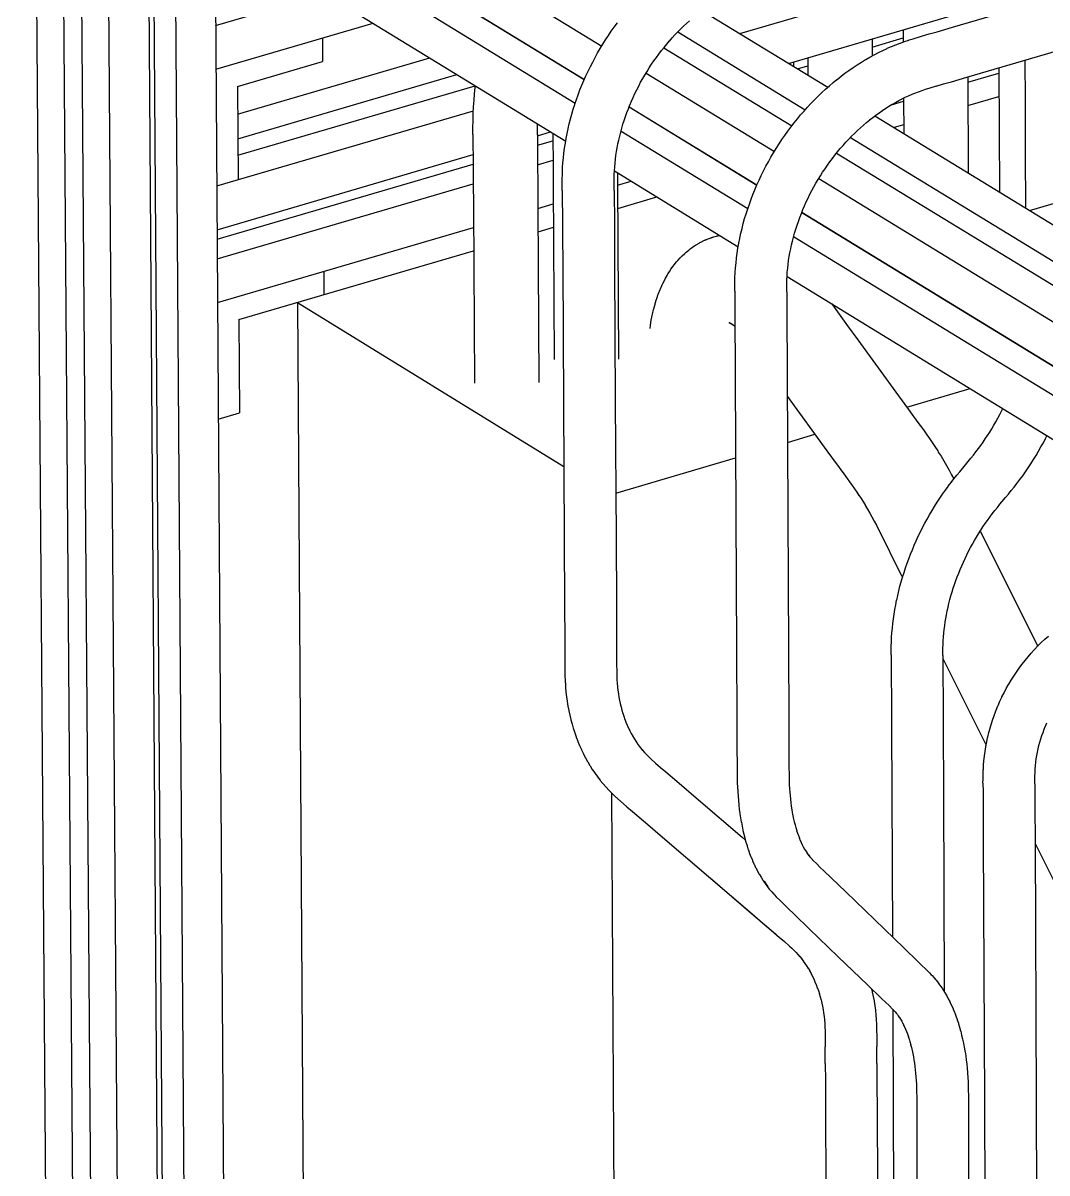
# Model space of a CAD drawing. Header units: millimetres. Extents: x -320 to 345, y -425 to 415.
# Drawn here: x -320.4 to -162, y -149.4 to 28.6 of the extents above; entities that cross this region are included whole.
import ezdxf

# ---------------------------------------------------------------- set-up
doc = ezdxf.new("R2010")
doc.units = ezdxf.units.MM
doc.layers.add('VISIBLE', color=7, linetype='Continuous')

msp = doc.modelspace()

# ---------------------------------------------------------------- linework, layer by layer
at = {"layer": 'VISIBLE'}
for p, q in [((-320.42, 315.37), (-316.26, -245.81)), ((-316.2, 312.86), (-312.09, -248.45)), ((-313.38, 311.18), (-309.3, -250.21)), ((-309.15, 308.66), (-305.13, -252.85)), ((-307.45, 71.78), (-230.89, 25)), ((-307.4, 64.98), (-233.58, 19.84)), ((-302.42, 61.9), (-233.59, 19.81)), ((-307.37, 60.46), (-234.99, 16.17)), ((-307.32, 53.66), (-236.47, 10.28)), ((-209.55, 26.92), (-164.84, 40.02)), ((-290.69, 38.35), (-289.3, -167.48)), ((-296.87, 36.55), (-295.45, -169.32)), ((-300.99, 35.34), (-299.55, -170.54)), ((-300.21, 35.57), (-298.77, -170.31)), ((-176.61, 27.91), (-155.23, 34.19)), ((-290.62, 28.18), (-273.75, 33.11)), ((-202, 22.31), (-164.49, 33.32)), ((-215.39, 30.48), (-195.93, 18.61)), ((-290.58, 21.4), (-266.25, 28.52)), ((-228.95, 27.94), (-228.47, 28.58)), ((-218.24, 28.06), (-217.78, 28.49)), ((-217.78, 28.49), (-217.31, 28.91)), ((-174.39, 20.19), (-145.93, 28.54)), ((-290.62, 28.18), (-290.62, 28.18)), ((-229.85, 26.63), (-229.41, 27.29)), ((-229.41, 27.29), (-228.95, 27.94)), ((-220.01, 26.24), (-219.58, 26.71)), ((-219.58, 26.71), (-219.14, 27.17)), ((-219.14, 27.17), (-218.69, 27.62)), ((-219.14, 27.17), (-199.42, 15.13)), ((-218.69, 27.62), (-218.24, 28.06)), ((-184.24, 27.52), (-184.24, 25.62)), ((-181.44, 26.51), (-180.22, 26.87)), ((-180.22, 26.87), (-179.01, 27.21)), ((-179.01, 27.21), (-176.61, 27.91)), ((-274.11, 26.22), (-274.09, 22.6)), ((-274.11, 26.22), (-274.11, 26.22)), ((-231.13, 24.61), (-230.72, 25.29)), ((-230.72, 25.29), (-230.29, 25.96)), ((-230.29, 25.96), (-229.85, 26.63)), ((-221.25, 24.79), (-220.84, 25.29)), ((-220.84, 25.29), (-220.42, 25.78)), ((-220.43, 25.76), (-220.01, 26.24)), ((-220.42, 25.78), (-220.42, 25.78)), ((-189.07, 26.11), (-189.05, 23.47)), ((-189.06, 24.84), (-184.24, 26.25)), ((-186.71, 24.64), (-186.05, 24.92)), ((-186.05, 24.92), (-185.39, 25.19)), ((-185.39, 25.19), (-184.73, 25.45)), ((-184.73, 25.45), (-184.68, 25.46)), ((-184.68, 25.46), (-184.03, 25.7)), ((-184.03, 25.7), (-183.39, 25.91)), ((-183.39, 25.91), (-183.34, 25.93)), ((-183.34, 25.93), (-182.7, 26.13)), ((-182.7, 26.13), (-181.44, 26.51)), ((-287.23, 14.45), (-257.49, 23.16)), ((-232.29, 22.52), (-231.92, 23.22)), ((-231.92, 23.22), (-231.53, 23.92)), ((-231.53, 23.92), (-231.13, 24.61)), ((-222.81, 22.71), (-222.43, 23.24)), ((-222.43, 23.24), (-222.05, 23.76)), ((-222.05, 23.76), (-221.65, 24.28)), ((-221.65, 24.28), (-221.25, 24.79)), ((-221.29, 24.74), (-201.48, 12.64)), ((-199.01, 23.19), (-199, 20.48)), ((-190.05, 22.9), (-189.4, 23.28)), ((-189.4, 23.28), (-188.75, 23.63)), ((-188.75, 23.63), (-188.1, 23.97)), ((-188.1, 23.97), (-188.06, 23.99)), ((-188.06, 23.99), (-187.41, 24.31)), ((-187.41, 24.31), (-186.75, 24.62)), ((-186.75, 24.62), (-186.71, 24.64)), ((-290.58, 21.4), (-290.58, 21.4)), ((-287.26, 18.75), (-274.09, 22.6)), ((-274.09, 22.6), (-274.09, 22.6)), ((-233, 21.1), (-232.65, 21.81)), ((-232.65, 21.81), (-232.29, 22.52)), ((-223.88, 21.07), (-223.54, 21.62)), ((-223.54, 21.62), (-223.18, 22.17)), ((-223.18, 22.17), (-222.81, 22.71)), ((-201.23, 22.54), (-201.23, 22.53)), ((-201.23, 22.53), (-201.23, 21.84)), ((-200.6, 21.45), (-199, 21.92)), ((-192.64, 21.22), (-192.02, 21.66)), ((-192.02, 21.66), (-191.99, 21.68)), ((-191.99, 21.68), (-191.36, 22.09)), ((-191.36, 22.09), (-190.72, 22.5)), ((-190.72, 22.5), (-190.08, 22.89)), ((-190.08, 22.89), (-190.05, 22.9)), ((-169.45, 21.64), (-169.38, 2.41)), ((-165.44, 22.82), (-165.43, 22.17)), ((-165.43, 22.17), (-165.42, 20.91)), ((-287.2, 10.65), (-253.29, 20.58)), ((-233.96, 18.93), (-233.66, 19.66)), ((-233.66, 19.66), (-233.33, 20.38)), ((-233.33, 20.38), (-233, 21.1)), ((-224.87, 19.38), (-224.55, 19.95)), ((-224.55, 19.95), (-224.22, 20.51)), ((-224.22, 20.51), (-223.88, 21.07)), ((-224.04, 20.81), (-204.19, 8.68)), ((-195.09, 19.33), (-194.5, 19.82)), ((-194.5, 19.82), (-194.47, 19.84)), ((-194.47, 19.84), (-193.87, 20.32)), ((-193.87, 20.32), (-193.26, 20.78)), ((-193.26, 20.78), (-192.64, 21.22)), ((-176.8, 19.48), (-174.39, 20.19)), ((-174.26, 19.38), (-169.45, 20.79)), ((-174.26, 20.22), (-174.2, 5.35)), ((-165.42, 20.91), (-165.41, 18.41)), ((-287.26, 18.75), (-287.16, 4.3)), ((-287.26, 18.75), (-287.26, 18.75)), ((-287.19, 8.11), (-250.49, 18.86)), ((-250.55, 17.6), (-250.45, 18.56)), ((-250.45, 18.56), (-250.43, 18.71)), ((-250.43, 18.71), (-250.41, 18.82)), ((-234.53, 17.46), (-234.26, 18.2)), ((-234.26, 18.2), (-233.96, 18.93)), ((-225.75, 17.64), (-225.47, 18.23)), ((-225.47, 18.23), (-225.17, 18.8)), ((-225.17, 18.8), (-224.87, 19.38)), ((-196.84, 17.78), (-196.27, 18.31)), ((-196.27, 18.31), (-195.68, 18.83)), ((-195.68, 18.83), (-195.09, 19.33)), ((-182.43, 17.72), (-181.89, 17.92)), ((-181.89, 17.92), (-181.34, 18.12)), ((-181.34, 18.12), (-180.79, 18.3)), ((-180.79, 18.3), (-180.23, 18.48)), ((-180.23, 18.48), (-179.08, 18.83)), ((-179.14, 18.81), (-178, 19.14)), ((-179.08, 18.83), (-179.08, 18.83)), ((-178, 19.14), (-176.8, 19.48)), ((-165.41, 18.45), (-165.37, 8.44)), ((-165.41, 18.41), (-165.41, 18.41)), ((-250.71, 15.6), (-250.64, 16.61)), ((-250.64, 16.61), (-250.55, 17.6)), ((-235.05, 15.98), (-234.8, 16.72)), ((-234.8, 16.72), (-234.53, 17.46)), ((-226.54, 15.86), (-226.29, 16.46)), ((-226.29, 16.46), (-226.03, 17.05)), ((-226.03, 17.05), (-225.75, 17.64)), ((-199.07, 15.52), (-198.53, 16.1)), ((-198.53, 16.1), (-197.98, 16.67)), ((-197.98, 16.67), (-197.42, 17.22)), ((-197.42, 17.22), (-197.41, 17.24)), ((-197.41, 17.24), (-196.84, 17.78)), ((-186.07, 15.91), (-184.2, 16.46)), ((-185.97, 15.97), (-185.47, 16.26)), ((-185.47, 16.26), (-184.95, 16.55)), ((-184.95, 16.55), (-184.43, 16.82)), ((-184.46, 16.8), (-183.94, 17.06)), ((-184.43, 16.82), (-184.43, 16.82)), ((-184.2, 16.93), (-184.17, 11.44)), ((-183.94, 17.06), (-183.41, 17.3)), ((-183.41, 17.3), (-182.88, 17.53)), ((-182.89, 17.53), (-182.43, 17.72)), ((-182.88, 17.53), (-182.88, 17.53)), ((-174.25, 15.78), (-169.44, 17.2)), ((-290.45, 3.34), (-250.74, 14.98)), ((-250.79, 13.42), (-250.76, 14.45)), ((-250.76, 14.58), (-250.71, 15.6)), ((-250.76, 14.45), (-250.76, 14.58)), ((-235.72, 13.73), (-235.51, 14.47)), ((-235.51, 14.47), (-235.29, 15.22)), ((-235.29, 15.22), (-235.05, 15.96)), ((-235.05, 15.96), (-235.05, 15.98)), ((-227.21, 14.09), (-227, 14.69)), ((-227, 14.69), (-226.77, 15.29)), ((-226.77, 15.29), (-226.54, 15.87)), ((-226.66, 15.57), (-206.89, 3.48)), ((-226.65, 15.6), (-206.88, 3.51)), ((-226.54, 15.86), (-226.54, 15.86)), ((-200.63, 13.72), (-200.12, 14.33)), ((-200.12, 14.33), (-199.6, 14.93)), ((-199.6, 14.93), (-199.07, 15.52)), ((-188.97, 13.94), (-188.47, 14.31)), ((-188.47, 14.31), (-187.97, 14.67)), ((-187.97, 14.67), (-187.47, 15.03)), ((-187.49, 15.01), (-186.99, 15.34)), ((-187.47, 15.03), (-187.47, 15.03)), ((-186.99, 15.34), (-186.47, 15.67)), ((-186.47, 15.67), (-185.96, 15.98)), ((-185.96, 15.98), (-185.96, 15.98)), ((-250.81, 12.37), (-250.79, 13.42)), ((-240.84, 12.22), (-240.83, 12.95)), ((-236.08, 12.23), (-235.91, 12.98)), ((-235.91, 12.98), (-235.72, 13.73)), ((-227.79, 12.28), (-227.61, 12.88)), ((-227.61, 12.88), (-227.42, 13.49)), ((-227.42, 13.49), (-227.21, 14.09)), ((-202.1, 11.82), (-201.62, 12.46)), ((-201.62, 12.46), (-201.13, 13.1)), ((-201.13, 13.1), (-200.63, 13.72)), ((-190.88, 12.34), (-190.4, 12.76)), ((-190.4, 12.76), (-189.92, 13.17)), ((-189.92, 13.17), (-189.44, 13.57)), ((-189.45, 13.56), (-188.97, 13.94)), ((-189.44, 13.57), (-189.44, 13.57)), ((-188.66, 14.17), (-44.89, -73.54)), ((-185.76, 12.4), (-184.18, 12.87)), ((-164.71, -0.44), (-119.93, 12.75)), ((-250.82, 11.33), (-250.81, 12.37)), ((-250.82, 11.33), (-250.82, 10.28)), ((-240.85, 11.24), (-240.84, 12.22)), ((-240.85, 11.28), (-240.84, 10.31)), ((-240.85, 11.24), (-240.85, 11.24)), ((-240.84, 11.11), (-238.8, 11.71)), ((-238.45, 11.5), (-238.44, 9.85)), ((-236.52, 9.95), (-236.39, 10.7)), ((-236.39, 10.7), (-236.25, 11.45)), ((-236.25, 11.45), (-236.09, 12.2)), ((-236.09, 12.2), (-236.08, 12.23)), ((-228.25, 10.45), (-228.11, 11.06)), ((-228.11, 11.06), (-227.95, 11.67)), ((-227.95, 11.67), (-227.79, 12.28)), ((-227.91, 11.84), (-208.29, -0.16)), ((-203.02, 10.51), (-202.56, 11.17)), ((-202.56, 11.17), (-202.1, 11.82)), ((-192.69, 10.57), (-192.24, 11.03)), ((-192.42, 10.85), (-44.89, -79.21)), ((-192.24, 11.03), (-191.79, 11.48)), ((-191.8, 11.47), (-191.34, 11.91)), ((-191.79, 11.48), (-191.79, 11.48)), ((-191.34, 11.91), (-190.88, 12.34)), ((-250.82, 10.28), (-250.81, 9.24)), ((-250.81, 9.24), (-250.8, 8.21)), ((-240.84, 9.65), (-238.44, 10.35)), ((-240.84, 10.31), (-240.83, 8.29)), ((-238.44, 9.85), (-238.42, 7.8)), ((-236.74, 8.42), (-236.64, 9.17)), ((-236.64, 9.2), (-236.52, 9.95)), ((-236.64, 9.17), (-236.64, 9.2)), ((-228.6, 8.66), (-228.49, 9.26)), ((-228.49, 9.26), (-228.38, 9.87)), ((-228.38, 9.87), (-228.25, 10.45)), ((-228.25, 10.45), (-228.25, 10.45)), ((-204.31, 8.48), (-203.89, 9.16)), ((-203.89, 9.16), (-203.46, 9.84)), ((-203.46, 9.84), (-203.02, 10.51)), ((-203.02, 10.51), (-203.02, 10.51)), ((-194.41, 8.62), (-193.99, 9.12)), ((-193.99, 9.12), (-193.56, 9.61)), ((-193.56, 9.61), (-193.13, 10.1)), ((-193.13, 10.1), (-192.69, 10.57)), ((-290.41, -3.43), (-250.8, 8.19)), ((-250.8, 8.21), (-250.78, 6.15)), ((-240.83, 8.29), (-240.81, 6.25)), ((-240.81, 6.6), (-238.42, 7.31)), ((-238.42, 7.8), (-238.4, 3.72)), ((-236.89, 6.94), (-236.82, 7.68)), ((-236.82, 7.68), (-236.74, 8.42)), ((-228.83, 6.88), (-228.77, 7.48)), ((-228.77, 7.48), (-228.69, 8.05)), ((-228.69, 8.05), (-228.6, 8.66)), ((-228.69, 8.05), (-228.69, 8.05)), ((-205.11, 7.09), (-204.72, 7.79)), ((-204.72, 7.79), (-204.31, 8.48)), ((-195.6, 7.07), (-195.21, 7.6)), ((-195.21, 7.6), (-194.81, 8.12)), ((-194.81, 8.12), (-194.41, 8.62)), ((-194.57, 8.42), (-44.88, -82.99)), ((-165.37, 8.44), (-165.34, -0.06)), ((-290.4, -4.89), (-250.79, 6.73)), ((-250.78, 6.15), (-250.77, 4.11)), ((-240.81, 6.25), (-240.8, 4.21)), ((-237, 4.04), (-236.97, 5.45)), ((-236.97, 5.45), (-236.94, 6.17)), ((-236.94, 6.21), (-236.89, 6.94)), ((-236.94, 6.17), (-236.94, 6.21)), ((-228.95, 5.1), (-228.92, 5.7)), ((-228.93, 5.67), (-228.89, 6.28)), ((-228.93, 5.67), (-228.93, 5.67)), ((-228.93, 5.66), (-209.78, -6.06)), ((-228.89, 6.28), (-228.83, 6.88)), ((-228.45, 5.37), (-228.44, 3.81)), ((-206.22, 4.95), (-205.86, 5.67)), ((-205.86, 5.67), (-205.5, 6.38)), ((-205.5, 6.38), (-205.11, 7.09)), ((-205.11, 7.09), (-205.11, 7.09)), ((-197.07, 4.9), (-196.72, 5.46)), ((-196.72, 5.46), (-196.35, 6)), ((-196.35, 6), (-195.98, 6.55)), ((-195.98, 6.54), (-195.6, 7.07)), ((-195.98, 6.55), (-195.98, 6.55)), ((-290.38, -7.94), (-250.76, 3.68)), ((-287.16, 4.3), (-287.16, 4.3)), ((-250.77, 4.11), (-250.75, 0.04)), ((-240.8, 4.21), (-240.78, 0.13)), ((-238.4, 3.72), (-238.25, -23.54)), ((-237.01, 2.63), (-237, 4)), ((-237, 4), (-237, 4.04)), ((-228.98, 3.87), (-228.95, 5.1)), ((-228.98, 2.65), (-228.98, 3.87)), ((-228.98, 3.87), (-228.98, 3.87)), ((-228.44, 3.47), (-226.35, 4.09)), ((-228.44, 3.81), (-228.29, -23.45)), ((-206.89, 3.5), (-206.56, 4.22)), ((-206.56, 4.22), (-206.22, 4.95)), ((-198.07, 3.2), (-197.75, 3.77)), ((-197.75, 3.77), (-197.41, 4.34)), ((-197.41, 4.34), (-197.07, 4.9)), ((-197.33, 4.48), (-44.88, -88.68)), ((-290.45, 3.34), (-290.45, 3.34)), ((-237.01, 2.63), (-236.99, 1.29)), ((-228.98, 2.65), (-228.97, 1.37)), ((-207.78, 1.29), (-207.5, 2.03)), ((-207.5, 2.03), (-207.2, 2.76)), ((-207.2, 2.76), (-206.89, 3.5)), ((-198.97, 1.46), (-198.68, 2.05)), ((-198.68, 2.05), (-198.38, 2.63)), ((-198.38, 2.62), (-198.07, 3.2)), ((-198.38, 2.62), (-198.38, 2.62)), ((-250.75, 0.04), (-250.59, -27.17)), ((-240.78, 0.13), (-240.62, -27.08)), ((-240.77, -0.15), (-238.39, 0.55)), ((-236.99, 1.29), (-236.97, -1.34)), ((-228.97, 1.37), (-228.94, -1.25)), ((-228.42, -0.13), (-222.36, 1.65)), ((-208.31, -0.2), (-208.05, 0.54)), ((-208.05, 0.54), (-207.78, 1.29)), ((-199.77, -0.32), (-199.51, 0.28)), ((-199.51, 0.28), (-199.25, 0.87)), ((-199.25, 0.87), (-198.97, 1.46)), ((-236.97, -1.34), (-236.96, -3.95)), ((-228.94, -1.25), (-228.93, -3.88)), ((-208.99, -2.48), (-208.78, -1.72)), ((-208.78, -1.72), (-208.55, -0.97)), ((-208.55, -0.95), (-208.31, -0.2)), ((-208.55, -0.97), (-208.55, -0.95)), ((-200.47, -2.14), (-200.25, -1.53)), ((-200.25, -1.53), (-200.01, -0.93)), ((-200.01, -0.93), (-199.77, -0.32)), ((-199.95, -0.77), (-46.63, -94.53)), ((-199.94, -0.73), (-46.58, -94.51)), ((-164.71, -0.44), (-164.71, -0.44)), ((-290.41, -3.43), (-290.41, -3.43)), ((-290.33, -14.71), (-250.73, -3.08)), ((-240.75, -3.76), (-238.37, -3.05)), ((-209.36, -3.99), (-209.18, -3.23)), ((-209.18, -3.23), (-208.99, -2.48)), ((-201.05, -3.95), (-200.87, -3.34)), ((-200.87, -3.36), (-200.68, -2.75)), ((-200.87, -3.36), (-200.87, -3.36)), ((-200.68, -2.75), (-200.47, -2.14)), ((-236.96, -3.95), (-236.93, -9.2)), ((-228.93, -3.88), (-228.9, -9.12)), ((-215.58, -5.36), (-215.44, -5.29)), ((-215.44, -5.29), (-214.99, -5.07)), ((-214.99, -5.07), (-214.92, -5.04)), ((-214.92, -5.04), (-214.85, -5.01)), ((-214.85, -5.01), (-214.78, -4.98)), ((-214.78, -4.98), (-214.71, -4.95)), ((-214.71, -4.95), (-214.64, -4.92)), ((-214.64, -4.92), (-214.57, -4.89)), ((-214.57, -4.89), (-214.1, -4.72)), ((-214.1, -4.72), (-214.03, -4.69)), ((-214.03, -4.69), (-213.96, -4.67)), ((-213.96, -4.67), (-213.89, -4.64)), ((-213.89, -4.64), (-213.82, -4.62)), ((-213.82, -4.62), (-213.74, -4.59)), ((-213.74, -4.59), (-213.67, -4.57)), ((-213.67, -4.57), (-213.6, -4.55)), ((-213.6, -4.55), (-213.12, -4.42)), ((-213.12, -4.42), (-213.05, -4.4)), ((-213.05, -4.4), (-212.97, -4.38)), ((-212.97, -4.38), (-212.9, -4.36)), ((-212.9, -4.36), (-212.82, -4.35)), ((-212.82, -4.35), (-212.75, -4.33)), ((-212.75, -4.33), (-212.67, -4.31)), ((-212.67, -4.31), (-212.64, -4.31)), ((-209.68, -5.53), (-209.53, -4.77)), ((-209.53, -4.74), (-209.36, -3.99)), ((-209.53, -4.77), (-209.53, -4.74)), ((-201.52, -5.79), (-201.38, -5.18)), ((-201.38, -5.18), (-201.22, -4.56)), ((-201.22, -4.56), (-201.05, -3.95)), ((-201.2, -4.5), (-49.03, -97.6)), ((-287.02, -17.35), (-250.71, -6.68)), ((-218.45, -7.47), (-218.06, -7.1)), ((-218.06, -7.1), (-217.95, -7)), ((-217.95, -7), (-217.84, -6.9)), ((-217.84, -6.9), (-217.44, -6.57)), ((-217.44, -6.57), (-217.32, -6.48)), ((-217.32, -6.48), (-217.2, -6.39)), ((-217.2, -6.39), (-217.08, -6.3)), ((-217.08, -6.3), (-216.66, -6)), ((-216.66, -6), (-216.53, -5.92)), ((-216.53, -5.92), (-216.41, -5.84)), ((-216.41, -5.84), (-216.28, -5.76)), ((-216.28, -5.76), (-215.84, -5.5)), ((-215.84, -5.5), (-215.71, -5.43)), ((-215.71, -5.43), (-215.58, -5.36)), ((-210.03, -7.79), (-209.93, -7.04)), ((-209.93, -7.04), (-209.82, -6.29)), ((-209.82, -6.29), (-209.68, -5.53)), ((-201.88, -7.6), (-201.77, -6.99)), ((-201.77, -6.99), (-201.65, -6.39)), ((-201.66, -6.4), (-201.52, -5.79)), ((-201.66, -6.4), (-201.66, -6.4)), ((-290.38, -7.94), (-290.38, -7.94)), ((-219.84, -9.07), (-219.67, -8.85)), ((-219.67, -8.85), (-219.32, -8.4)), ((-219.32, -8.4), (-219.13, -8.19)), ((-219.13, -8.19), (-218.76, -7.78)), ((-218.76, -7.78), (-218.66, -7.67)), ((-218.66, -7.67), (-218.56, -7.57)), ((-218.56, -7.57), (-218.45, -7.47)), ((-210.19, -9.32), (-210.12, -8.58)), ((-210.12, -8.58), (-210.04, -7.83)), ((-210.04, -7.83), (-210.03, -7.79)), ((-202.12, -9.39), (-202.05, -8.79)), ((-202.06, -8.82), (-201.98, -8.21)), ((-202.06, -8.82), (-202.06, -8.82)), ((-201.98, -8.21), (-201.88, -7.6)), ((-273.88, -9.88), (-273.86, -13.48)), ((-273.88, -9.88), (-273.88, -9.88)), ((-236.93, -9.2), (-236.81, -30.16)), ((-228.9, -9.12), (-228.79, -30.09)), ((-221.09, -11.05), (-220.79, -10.51)), ((-220.79, -10.51), (-220.72, -10.4)), ((-220.72, -10.4), (-220.65, -10.28)), ((-220.65, -10.28), (-220.33, -9.77)), ((-220.33, -9.77), (-220.26, -9.66)), ((-220.26, -9.66), (-220.18, -9.54)), ((-220.18, -9.54), (-219.84, -9.07)), ((-210.28, -10.82), (-210.24, -10.09)), ((-210.24, -10.05), (-210.19, -9.32)), ((-210.24, -10.09), (-210.24, -10.05)), ((-202.25, -11.19), (-202.22, -10.59)), ((-202.22, -10.61), (-202.18, -10)), ((-202.22, -10.61), (-202.22, -10.61)), ((-202.18, -10), (-202.12, -9.39)), ((-221.8, -12.57), (-221.54, -11.97)), ((-221.54, -11.97), (-221.49, -11.85)), ((-221.49, -11.85), (-221.43, -11.74)), ((-221.43, -11.74), (-221.15, -11.17)), ((-221.15, -11.17), (-221.09, -11.05)), ((-210.32, -12.25), (-210.3, -11.54)), ((-210.32, -12.94), (-210.32, -12.25)), ((-210.3, -11.54), (-210.28, -10.82)), ((-202.28, -12.43), (-202.27, -11.8)), ((-202.28, -13.06), (-202.28, -12.43)), ((-202.27, -11.8), (-202.25, -11.19)), ((-202.22, -10.69), (-49.02, -104.48)), ((-273.86, -13.48), (-273.86, -13.48)), ((-222.61, -14.85), (-222.41, -14.18)), ((-222.41, -14.18), (-222.37, -14.07)), ((-222.37, -14.07), (-222.14, -13.42)), ((-222.14, -13.42), (-222.1, -13.3)), ((-222.1, -13.3), (-221.85, -12.68)), ((-221.85, -12.68), (-221.8, -12.57)), ((-210.32, -12.94), (-210.32, -12.98)), ((-210.32, -12.98), (-210.32, -14.35)), ((-202.28, -13.05), (-202.28, -14.3)), ((-202.28, -13.06), (-202.28, -13.06)), ((-290.33, -14.71), (-290.33, -14.71)), ((-277.97, -14.69), (-276.92, -176.34)), ((-277.97, -14.69), (-236.76, -40.06)), ((-223.03, -16.5), (-222.86, -15.77)), ((-222.86, -15.77), (-222.84, -15.66)), ((-222.84, -15.66), (-222.65, -14.96)), ((-222.65, -14.96), (-222.61, -14.85)), ((-210.32, -14.35), (-210.3, -15.69)), ((-210.3, -15.69), (-210.25, -26.25)), ((-202.28, -14.3), (-202.26, -15.6)), ((-202.26, -15.6), (-202.21, -26.18)), ((-195.3, -14.92), (-195.21, -15.05)), ((-195.21, -15.05), (-194.43, -16.15)), ((-287.02, -17.35), (-286.92, -31.77)), ((-287.02, -17.35), (-287.02, -17.35)), ((-223.36, -18.22), (-223.22, -17.45)), ((-223.22, -17.45), (-223.08, -16.71)), ((-223.08, -16.71), (-223.03, -16.5)), ((-211.2, -17.79), (-211.02, -17.87)), ((-211.2, -17.79), (-211.2, -17.79)), ((-211.18, -17.79), (-210.97, -17.9)), ((-211.18, -17.79), (-211.18, -17.79)), ((-194.43, -16.15), (-192.86, -18.3)), ((-223.42, -18.7), (-223.36, -18.22)), ((-211.21, -17.81), (-211.02, -17.87)), ((-211.21, -17.81), (-211.21, -17.81)), ((-211.14, -17.8), (-210.9, -17.94)), ((-211.14, -17.8), (-211.14, -17.8)), ((-211.06, -17.86), (-211.02, -17.87)), ((-211.06, -17.87), (-210.99, -17.88)), ((-211.06, -17.87), (-211.06, -17.87)), ((-211.03, -17.89), (-210.96, -17.9)), ((-211.03, -17.89), (-211.03, -17.89)), ((-210.96, -17.9), (-210.78, -18.01)), ((-210.96, -17.9), (-210.96, -17.9)), ((-210.89, -17.93), (-210.64, -18.11)), ((-210.89, -17.93), (-210.89, -17.93)), ((-210.76, -18.02), (-210.5, -18.22)), ((-210.76, -18.02), (-210.76, -18.02)), ((-210.55, -18.17), (-210.33, -18.36)), ((-210.52, -18.2), (-210.49, -18.22)), ((-210.39, -18.31), (-210.29, -18.4)), ((-210.39, -18.31), (-210.39, -18.31)), ((-192.86, -18.3), (-191.29, -20.46)), ((-191.29, -20.46), (-185, -29.12)), ((-210.25, -26.25), (-210.14, -47.38)), ((-202.21, -26.18), (-202.11, -47.31)), ((-183.7, -30.9), (-173.92, -28.01)), ((-236.81, -30.16), (-236.7, -51.11)), ((-228.79, -30.09), (-228.68, -51.03)), ((-202.19, -29.18), (-196.05, -37.64)), ((-185, -29.12), (-183.43, -31.27)), ((-290.21, -32.74), (-286.92, -31.77)), ((-286.92, -31.77), (-286.92, -31.77)), ((-183.43, -31.27), (-182.64, -32.36)), ((-169.33, -32.05), (-169.05, -31.49)), ((-169.05, -31.49), (-168.86, -31.11)), ((-290.21, -32.74), (-290.21, -32.74)), ((-182.64, -32.36), (-181.84, -33.45)), ((-181.84, -33.45), (-181.44, -34.01)), ((-170.55, -34.23), (-170.23, -33.69)), ((-170.23, -33.69), (-169.92, -33.15)), ((-169.92, -33.15), (-169.62, -32.6)), ((-169.62, -32.6), (-169.33, -32.05)), ((-202.16, -36.35), (-197.9, -35.09)), ((-181.44, -34.01), (-181.03, -34.57)), ((-181.03, -34.57), (-180.61, -35.15)), ((-180.61, -35.15), (-180.19, -35.75)), ((-171.55, -35.8), (-171.2, -35.28)), ((-171.2, -35.28), (-170.87, -34.76)), ((-170.87, -34.76), (-170.55, -34.23)), ((-162.22, -35.72), (-162.01, -35.31)), ((-180.19, -35.75), (-179.77, -36.36)), ((-179.77, -36.36), (-179.35, -37)), ((-179.35, -37), (-178.92, -37.66)), ((-173, -37.81), (-172.62, -37.31)), ((-172.62, -37.31), (-172.26, -36.82)), ((-172.62, -37.31), (-172.62, -37.31)), ((-172.26, -36.82), (-171.9, -36.31)), ((-171.9, -36.31), (-171.55, -35.8)), ((-163.31, -37.71), (-162.94, -37.05)), ((-162.94, -37.05), (-162.57, -36.39)), ((-162.94, -37.05), (-162.94, -37.05)), ((-162.57, -36.39), (-162.22, -35.72)), ((-228.71, -44.19), (-210.19, -38.72)), ((-196.05, -37.64), (-194.48, -39.8)), ((-178.92, -37.66), (-178.82, -37.83)), ((-178.82, -37.83), (-178.4, -38.5)), ((-178.4, -38.5), (-177.98, -39.19)), ((-174.21, -39.31), (-173.8, -38.81)), ((-173.8, -38.81), (-173.39, -38.3)), ((-173.39, -38.3), (-173, -37.81)), ((-164.5, -39.65), (-164.09, -39.01)), ((-164.09, -39.01), (-163.7, -38.36)), ((-163.7, -38.36), (-163.31, -37.71)), ((-194.48, -39.8), (-194.41, -39.89)), ((-194.41, -39.89), (-193.65, -40.93)), ((-193.7, -40.87), (-192.92, -41.94)), ((-193.7, -40.87), (-193.7, -40.87)), ((-177.98, -39.19), (-177.57, -39.9)), ((-177.57, -39.9), (-177.16, -40.62)), ((-177.16, -40.62), (-176.76, -41.35)), ((-175.95, -41.42), (-175.51, -40.88)), ((-175.51, -40.88), (-174.64, -39.82)), ((-174.64, -39.82), (-174.21, -39.31)), ((-165.77, -41.5), (-165.34, -40.89)), ((-165.34, -40.89), (-164.91, -40.27)), ((-164.91, -40.27), (-164.5, -39.65)), ((-192.92, -41.94), (-192.54, -42.47)), ((-192.54, -42.47), (-192.16, -43)), ((-177.29, -43.14), (-176.84, -42.56)), ((-176.84, -42.56), (-176.4, -41.98)), ((-176.76, -41.35), (-176.41, -42)), ((-176.4, -41.98), (-175.95, -41.42)), ((-167.1, -43.25), (-166.66, -42.68)), ((-166.66, -42.68), (-166.21, -42.1)), ((-166.21, -42.1), (-165.77, -41.5)), ((-192.16, -43), (-191.79, -43.53)), ((-191.79, -43.53), (-191.42, -44.06)), ((-191.42, -44.06), (-191.1, -44.54)), ((-178.58, -44.98), (-178.16, -44.36)), ((-178.16, -44.36), (-177.73, -43.75)), ((-177.73, -43.75), (-177.3, -43.15)), ((-177.3, -43.15), (-177.29, -43.14)), ((-168.43, -44.87), (-167.99, -44.34)), ((-167.99, -44.34), (-167.55, -43.8)), ((-167.55, -43.8), (-167.1, -43.25)), ((-191.12, -44.5), (-190.77, -45.05)), ((-191.12, -44.5), (-191.12, -44.5)), ((-190.77, -45.05), (-190.41, -45.6)), ((-190.41, -45.6), (-190.1, -46.13)), ((-190.12, -46.09), (-189.77, -46.67)), ((-190.12, -46.09), (-190.12, -46.09)), ((-179.79, -46.89), (-179.4, -46.24)), ((-179.4, -46.24), (-179, -45.61)), ((-179, -45.61), (-178.58, -44.98)), ((-169.69, -46.4), (-169.28, -45.9)), ((-169.28, -45.9), (-168.43, -44.87)), ((-210.14, -47.38), (-210.04, -68.49)), ((-202.11, -47.31), (-202.01, -68.42)), ((-189.77, -46.67), (-189.43, -47.27)), ((-189.43, -47.27), (-189.09, -47.88)), ((-189.09, -47.88), (-188.75, -48.51)), ((-180.54, -48.2), (-180.17, -47.54)), ((-180.17, -47.54), (-179.79, -46.89)), ((-171.23, -48.41), (-170.86, -47.9)), ((-170.86, -47.9), (-170.48, -47.4)), ((-170.48, -47.4), (-170.09, -46.9)), ((-170.09, -46.9), (-169.69, -46.4)), ((-188.75, -48.51), (-188.41, -49.16)), ((-188.41, -49.16), (-188.07, -49.82)), ((-188.07, -49.82), (-187.73, -50.49)), ((-181.59, -50.2), (-181.25, -49.53)), ((-181.25, -49.53), (-180.9, -48.86)), ((-180.9, -48.86), (-180.54, -48.2)), ((-172.27, -49.94), (-171.93, -49.43)), ((-171.93, -49.43), (-171.58, -48.91)), ((-171.58, -48.91), (-171.23, -48.41)), ((-236.7, -51.11), (-236.64, -61.57)), ((-228.68, -51.03), (-228.62, -61.5)), ((-187.73, -50.49), (-187.39, -51.18)), ((-187.39, -51.18), (-186.69, -52.57)), ((-182.54, -52.26), (-182.24, -51.57)), ((-182.24, -51.57), (-181.92, -50.88)), ((-181.92, -50.88), (-181.59, -50.2)), ((-173.55, -52.07), (-173.24, -51.54)), ((-173.24, -51.54), (-172.93, -51)), ((-172.93, -51), (-172.6, -50.47)), ((-172.6, -50.47), (-172.27, -49.94)), ((-172.35, -50.06), (-172.32, -50.12)), ((-172.32, -50.12), (-166.62, -61.55)), ((-186.69, -52.57), (-185.99, -53.99)), ((-183.12, -53.64), (-182.84, -52.95)), ((-182.84, -52.95), (-182.54, -52.26)), ((-174.42, -53.74), (-174.13, -53.18)), ((-174.13, -53.18), (-173.84, -52.62)), ((-173.84, -52.62), (-173.55, -52.07)), ((-185.99, -53.99), (-184.56, -56.86)), ((-183.89, -55.75), (-183.64, -55.05)), ((-183.64, -55.05), (-183.39, -54.34)), ((-183.39, -54.34), (-183.12, -53.64)), ((-175.2, -55.43), (-174.95, -54.86)), ((-174.95, -54.86), (-174.69, -54.3)), ((-174.69, -54.3), (-174.42, -53.74)), ((-184.56, -56.86), (-184.37, -57.25)), ((-184.35, -57.19), (-184.13, -56.48)), ((-184.13, -56.48), (-183.89, -55.77)), ((-183.89, -55.77), (-183.89, -55.75)), ((-175.9, -57.15), (-175.67, -56.58)), ((-175.67, -56.58), (-175.44, -56)), ((-175.44, -56), (-175.2, -55.43)), ((-184.93, -59.33), (-184.75, -58.61)), ((-184.75, -58.61), (-184.56, -57.9)), ((-184.56, -57.9), (-184.35, -57.19)), ((-176.5, -58.9), (-176.31, -58.32)), ((-176.31, -58.32), (-176.11, -57.73)), ((-176.11, -57.73), (-175.9, -57.15)), ((-185.26, -60.75), (-185.1, -60.04)), ((-185.1, -60.04), (-184.93, -59.33)), ((-177.02, -60.66), (-176.86, -60.07)), ((-176.86, -60.07), (-176.68, -59.49)), ((-176.68, -59.49), (-176.5, -58.9)), ((-236.64, -61.57), (-236.61, -66.8)), ((-228.62, -61.5), (-228.6, -66.74)), ((-185.66, -62.92), (-185.54, -62.21)), ((-185.54, -62.21), (-185.41, -61.49)), ((-185.41, -61.49), (-185.27, -60.78)), ((-185.27, -60.78), (-185.26, -60.75)), ((-177.44, -62.43), (-177.31, -61.84)), ((-177.31, -61.84), (-177.17, -61.25)), ((-177.17, -61.25), (-177.02, -60.66)), ((-166.62, -61.55), (-163.45, -67.89)), ((-185.86, -64.38), (-185.77, -63.67)), ((-185.77, -63.67), (-185.76, -63.64)), ((-185.76, -63.64), (-185.66, -62.92)), ((-177.75, -64.13), (-177.66, -63.6)), ((-177.66, -63.6), (-177.56, -63.01)), ((-177.66, -63.6), (-177.66, -63.6)), ((-177.56, -63.01), (-177.44, -62.43)), ((-186.05, -66.49), (-186, -65.79)), ((-186, -65.79), (-185.93, -65.09)), ((-185.93, -65.09), (-185.86, -64.38)), ((-177.97, -65.87), (-177.91, -65.29)), ((-177.91, -65.29), (-177.83, -64.71)), ((-177.83, -64.71), (-177.75, -64.13)), ((-236.61, -66.8), (-236.61, -69.42)), ((-228.6, -66.74), (-228.59, -69.34)), ((-186.1, -67.89), (-186.08, -67.21)), ((-186.08, -67.21), (-186.05, -66.52)), ((-186.05, -66.52), (-186.05, -66.49)), ((-178.11, -68.19), (-178.09, -67.61)), ((-178.09, -67.61), (-178.06, -67.03)), ((-178.06, -67.03), (-178.02, -66.45)), ((-178.02, -66.45), (-177.97, -65.87)), ((-163.41, -67.85), (-162.89, -67.32)), ((-162.89, -67.32), (-162.35, -66.81)), ((-162.35, -66.81), (-161.8, -66.31)), ((-228.59, -69.34), (-228.59, -70.62)), ((-210.04, -68.49), (-209.99, -79.04)), ((-202.01, -68.42), (-201.96, -78.97)), ((-186.12, -69.22), (-186.1, -67.89)), ((-186.12, -69.22), (-186.12, -70.51)), ((-178.12, -69.3), (-178.11, -68.14)), ((-178.12, -69.3), (-178.12, -70.51)), ((-178.11, -68.19), (-178.11, -68.19)), ((-164.94, -69.54), (-164.46, -68.98)), ((-164.46, -68.98), (-163.97, -68.43)), ((-163.97, -68.43), (-163.92, -68.38)), ((-163.92, -68.38), (-163.41, -67.85)), ((-236.61, -69.42), (-236.6, -70.76)), ((-236.6, -70.76), (-236.58, -72.12)), ((-228.59, -70.62), (-228.57, -71.87)), ((-186.12, -70.51), (-186.12, -70.55)), ((-186.12, -70.55), (-186.11, -71.82)), ((-178.12, -69.77), (-171.43, -83.2)), ((-178.12, -70.51), (-178.11, -71.74)), ((-166.32, -71.3), (-165.88, -70.71)), ((-165.88, -70.71), (-165.86, -70.68)), ((-165.86, -70.68), (-165.41, -70.11)), ((-165.41, -70.11), (-164.94, -69.54)), ((-236.58, -72.12), (-236.53, -73.51)), ((-228.57, -71.87), (-228.53, -73.07)), ((-186.11, -71.82), (-186.1, -73.07)), ((-178.11, -71.74), (-178.1, -72.98)), ((-167.55, -73.15), (-167.16, -72.53)), ((-167.16, -72.53), (-167.14, -72.5)), ((-167.14, -72.5), (-166.74, -71.9)), ((-166.74, -71.9), (-166.32, -71.3)), ((-236.53, -73.51), (-236.52, -73.55)), ((-236.52, -73.55), (-236.48, -74.25)), ((-236.48, -74.25), (-236.42, -74.96)), ((-228.53, -73.07), (-228.53, -73.07)), ((-228.53, -73.07), (-228.49, -73.61)), ((-228.49, -73.61), (-228.45, -74.19)), ((-228.45, -74.19), (-228.39, -74.75)), ((-228.39, -74.7), (-228.32, -75.26)), ((-186.1, -73.07), (-186.09, -75.56)), ((-178.1, -72.98), (-178.09, -75.48)), ((-168.64, -75.08), (-168.3, -74.44)), ((-168.3, -74.44), (-167.94, -73.81)), ((-167.94, -73.81), (-167.93, -73.77)), ((-167.93, -73.77), (-167.55, -73.15)), ((-236.42, -74.96), (-236.42, -75)), ((-236.42, -75), (-236.34, -75.7)), ((-236.34, -75.7), (-236.25, -76.4)), ((-236.25, -76.4), (-236.24, -76.45)), ((-236.24, -76.45), (-236.13, -77.14)), ((-228.39, -74.75), (-228.39, -74.75)), ((-228.32, -75.25), (-228.23, -75.75)), ((-228.32, -75.26), (-228.32, -75.26)), ((-228.23, -75.75), (-228.13, -76.29)), ((-228.13, -76.28), (-228.03, -76.77)), ((-228.13, -76.29), (-228.13, -76.29)), ((-186.09, -75.56), (-186.07, -80.55)), ((-178.09, -75.48), (-178.07, -80.47)), ((-169.58, -77.07), (-169.29, -76.41)), ((-169.29, -76.41), (-168.99, -75.76)), ((-168.99, -75.76), (-168.97, -75.72)), ((-168.97, -75.72), (-168.64, -75.08)), ((-236.13, -77.14), (-236, -77.83)), ((-236, -77.83), (-235.99, -77.88)), ((-235.99, -77.88), (-235.84, -78.56)), ((-228.03, -76.77), (-227.9, -77.3)), ((-227.9, -77.29), (-227.78, -77.77)), ((-227.9, -77.3), (-227.9, -77.3)), ((-227.78, -77.77), (-227.63, -78.28)), ((-227.63, -78.26), (-227.48, -78.73)), ((-227.63, -78.28), (-227.63, -78.28)), ((-170.13, -78.44), (-169.87, -77.77)), ((-169.87, -77.77), (-169.6, -77.11)), ((-169.6, -77.11), (-169.58, -77.07)), ((-235.84, -78.56), (-235.68, -79.23)), ((-235.68, -79.23), (-235.67, -79.28)), ((-235.67, -79.28), (-235.49, -79.94)), ((-235.49, -79.94), (-235.3, -80.59)), ((-227.48, -78.73), (-227.3, -79.23)), ((-227.32, -79.19), (-227.14, -79.66)), ((-227.3, -79.23), (-227.3, -79.23)), ((-227.14, -79.65), (-226.96, -80.09)), ((-227.14, -79.66), (-227.14, -79.66)), ((-209.99, -79.04), (-209.97, -84.31)), ((-201.96, -78.97), (-201.94, -84.24)), ((-170.81, -80.53), (-170.6, -79.84)), ((-170.6, -79.84), (-170.38, -79.16)), ((-170.38, -79.16), (-170.14, -78.48)), ((-170.14, -78.48), (-170.13, -78.44)), ((-162.23, -80.24), (-162.01, -79.74)), ((-235.3, -80.59), (-235.28, -80.65)), ((-235.28, -80.65), (-235.07, -81.29)), ((-235.07, -81.29), (-234.85, -81.93)), ((-226.96, -80.09), (-226.75, -80.56)), ((-226.76, -80.52), (-226.55, -80.97)), ((-226.75, -80.56), (-226.75, -80.56)), ((-226.55, -80.96), (-226.34, -81.37)), ((-226.55, -80.97), (-226.55, -80.97)), ((-226.34, -81.37), (-226.09, -81.81)), ((-226.12, -81.77), (-225.87, -82.19)), ((-226.09, -81.81), (-226.09, -81.81)), ((-186.07, -80.55), (-186.02, -90.52)), ((-178.07, -80.47), (-178.03, -90.45)), ((-171.18, -81.96), (-171.01, -81.26)), ((-171.01, -81.26), (-170.82, -80.57)), ((-170.82, -80.57), (-170.81, -80.53)), ((-162.96, -82.23), (-162.79, -81.71)), ((-162.79, -81.71), (-162.62, -81.23)), ((-162.62, -81.23), (-162.43, -80.72)), ((-162.62, -81.23), (-162.62, -81.23)), ((-162.43, -80.72), (-162.23, -80.23)), ((-162.23, -80.24), (-162.23, -80.24)), ((-234.85, -81.93), (-234.83, -81.98)), ((-234.83, -81.98), (-234.59, -82.6)), ((-234.59, -82.6), (-234.57, -82.65)), ((-234.57, -82.65), (-234.31, -83.27)), ((-234.31, -83.27), (-234.04, -83.88)), ((-225.88, -82.18), (-225.63, -82.56)), ((-225.87, -82.19), (-225.87, -82.19)), ((-225.63, -82.56), (-225.36, -82.98)), ((-225.39, -82.93), (-225.1, -83.33)), ((-225.36, -82.98), (-225.36, -82.98)), ((-225.13, -83.29), (-224.84, -83.67)), ((-225.1, -83.33), (-225.1, -83.33)), ((-224.86, -83.64), (-224.57, -84)), ((-171.59, -84.16), (-171.47, -83.45)), ((-171.47, -83.41), (-171.34, -82.7)), ((-171.47, -83.45), (-171.47, -83.41)), ((-171.34, -82.7), (-171.19, -82)), ((-171.19, -82), (-171.18, -81.96)), ((-163.38, -83.78), (-163.25, -83.25)), ((-163.25, -83.25), (-163.11, -82.73)), ((-163.12, -82.76), (-162.96, -82.23)), ((-163.12, -82.76), (-163.12, -82.76)), ((-234.04, -83.88), (-234.02, -83.93)), ((-234.02, -83.93), (-233.73, -84.52)), ((-233.73, -84.52), (-233.7, -84.57)), ((-233.7, -84.57), (-233.4, -85.16)), ((-233.4, -85.16), (-233.08, -85.73)), ((-224.84, -83.67), (-224.84, -83.67)), ((-224.58, -83.98), (-224.28, -84.32)), ((-224.57, -84), (-224.57, -84)), ((-224.29, -84.31), (-223.96, -84.66)), ((-224.28, -84.32), (-224.28, -84.32)), ((-223.99, -84.63), (-223.29, -85.32)), ((-223.96, -84.66), (-223.96, -84.66)), ((-223.31, -85.3), (-222.57, -85.98)), ((-223.29, -85.32), (-223.29, -85.32)), ((-209.97, -84.31), (-209.96, -85.64)), ((-201.94, -84.24), (-201.94, -84.29)), ((-201.94, -84.29), (-201.94, -85.6)), ((-171.76, -85.61), (-171.68, -84.9)), ((-171.68, -84.86), (-171.59, -84.16)), ((-171.68, -84.9), (-171.68, -84.86)), ((-163.73, -85.85), (-163.66, -85.31)), ((-163.66, -85.31), (-163.58, -84.79)), ((-163.58, -84.81), (-163.48, -84.27)), ((-163.58, -84.81), (-163.58, -84.81)), ((-163.48, -84.27), (-163.37, -83.76)), ((-163.38, -83.78), (-163.38, -83.78)), ((-233.08, -85.73), (-233.06, -85.78)), ((-233.06, -85.78), (-232.72, -86.34)), ((-232.72, -86.34), (-232.69, -86.39)), ((-232.69, -86.39), (-232.35, -86.94)), ((-232.35, -86.94), (-231.98, -87.48)), ((-222.58, -85.97), (-221.79, -86.66)), ((-222.57, -85.98), (-222.57, -85.98)), ((-221.81, -86.64), (-220.98, -87.34)), ((-221.79, -86.66), (-221.79, -86.66)), ((-209.96, -85.64), (-209.96, -86.98)), ((-209.96, -86.98), (-209.95, -87.66)), ((-201.94, -85.56), (-201.93, -86.85)), ((-201.94, -85.6), (-201.94, -85.6)), ((-201.93, -86.85), (-201.92, -87.48)), ((-171.88, -87.72), (-171.86, -87.04)), ((-171.86, -87.04), (-171.85, -87)), ((-171.85, -87), (-171.81, -86.31)), ((-171.81, -86.31), (-171.76, -85.61)), ((-163.86, -87.49), (-163.83, -86.92)), ((-163.83, -86.92), (-163.79, -86.36)), ((-163.79, -86.36), (-163.73, -85.84)), ((-163.73, -85.85), (-163.73, -85.85)), ((-231.98, -87.48), (-231.95, -87.53)), ((-231.95, -87.53), (-231.57, -88.05)), ((-231.57, -88.05), (-231.54, -88.1)), ((-231.54, -88.1), (-231.15, -88.61)), ((-231.15, -88.61), (-231.11, -88.65)), ((-231.11, -88.65), (-230.71, -89.15)), ((-220.98, -87.34), (-219.29, -88.78)), ((-219.29, -88.78), (-215.91, -91.68)), ((-209.95, -87.66), (-209.94, -88.34)), ((-209.94, -88.34), (-209.92, -89.02)), ((-201.92, -87.48), (-201.91, -88.11)), ((-201.91, -88.11), (-201.9, -88.73)), ((-201.9, -88.73), (-201.87, -89.34)), ((-171.91, -89.07), (-171.9, -88.4)), ((-171.9, -88.4), (-171.88, -87.72)), ((-163.9, -89.2), (-163.88, -88.02)), ((-163.88, -88.02), (-163.86, -87.45)), ((-163.86, -87.49), (-163.86, -87.49)), ((-230.71, -89.15), (-230.67, -89.19)), ((-230.67, -89.19), (-230.25, -89.67)), ((-230.25, -89.67), (-230.21, -89.71)), ((-230.21, -89.71), (-229.78, -90.17)), ((-229.78, -90.17), (-229.74, -90.21)), ((-229.74, -90.21), (-228.86, -91.08)), ((-229.37, -90.57), (-228.75, -206.5)), ((-209.92, -89.02), (-209.89, -89.7)), ((-209.89, -89.7), (-209.86, -90.37)), ((-209.86, -90.37), (-209.85, -90.42)), ((-209.85, -90.42), (-209.81, -91.09)), ((-201.87, -89.34), (-201.84, -89.93)), ((-201.84, -89.93), (-201.8, -90.52)), ((-201.8, -90.51), (-201.76, -91)), ((-201.8, -90.52), (-201.8, -90.52)), ((-186.02, -90.52), (-185.93, -112.88)), ((-178.03, -90.45), (-177.9, -121.34)), ((-171.91, -89.07), (-171.9, -90.38)), ((-171.9, -90.38), (-171.9, -90.42)), ((-171.9, -90.42), (-171.89, -91.7)), ((-163.9, -89.2), (-163.9, -90.41)), ((-163.9, -90.38), (-163.88, -91.61)), ((-163.9, -90.41), (-163.9, -90.41)), ((-228.86, -91.08), (-227.99, -91.88)), ((-227.99, -91.88), (-227.94, -91.92)), ((-227.94, -91.92), (-227.06, -92.69)), ((-215.91, -91.68), (-209.16, -97.46)), ((-209.81, -91.09), (-209.75, -91.76)), ((-209.75, -91.76), (-209.69, -92.42)), ((-209.69, -92.42), (-209.68, -92.47)), ((-209.68, -92.47), (-209.61, -93.12)), ((-201.76, -91), (-201.71, -91.56)), ((-201.71, -91.56), (-201.64, -92.12)), ((-201.64, -92.12), (-201.57, -92.66)), ((-171.89, -91.7), (-171.88, -92.97)), ((-163.88, -91.61), (-163.87, -92.87)), ((-227.06, -92.69), (-227.02, -92.73)), ((-227.02, -92.73), (-226.15, -93.46)), ((-226.15, -93.46), (-224.45, -94.9)), ((-209.61, -93.12), (-209.52, -93.76)), ((-209.52, -93.76), (-209.51, -93.82)), ((-209.51, -93.82), (-209.41, -94.45)), ((-201.57, -92.66), (-201.48, -93.2)), ((-201.49, -93.18), (-201.41, -93.61)), ((-201.48, -93.2), (-201.48, -93.2)), ((-201.41, -93.61), (-201.31, -94.12)), ((-201.31, -94.12), (-201.21, -94.63)), ((-171.88, -92.96), (-171.86, -97.96)), ((-171.88, -92.97), (-171.88, -92.97)), ((-163.87, -92.87), (-163.87, -92.91)), ((-163.87, -92.91), (-163.85, -97.97)), ((-224.49, -94.86), (-221.13, -97.75)), ((-224.45, -94.9), (-224.45, -94.9)), ((-209.41, -94.45), (-209.31, -95.07)), ((-209.31, -95.07), (-209.29, -95.13)), ((-209.29, -95.13), (-209.18, -95.74)), ((-209.18, -95.74), (-209.05, -96.34)), ((-201.21, -94.63), (-201.21, -94.63)), ((-201.21, -94.63), (-201.11, -95.07)), ((-201.11, -95.07), (-200.98, -95.55)), ((-200.99, -95.53), (-200.87, -95.96)), ((-200.98, -95.55), (-200.98, -95.55)), ((-200.87, -95.96), (-200.73, -96.42)), ((-221.13, -97.75), (-214.38, -103.53)), ((-209.16, -97.46), (-208.66, -97.89)), ((-209.05, -96.34), (-209.04, -96.4)), ((-209.04, -96.4), (-208.9, -96.99)), ((-208.9, -96.99), (-208.75, -97.56)), ((-208.75, -97.56), (-208.73, -97.63)), ((-208.73, -97.63), (-208.58, -98.19)), ((-200.74, -96.38), (-200.6, -96.81)), ((-200.73, -96.42), (-200.73, -96.42)), ((-200.61, -96.8), (-200.47, -97.18)), ((-200.6, -96.81), (-200.6, -96.81)), ((-200.47, -97.18), (-200.31, -97.6)), ((-200.33, -97.55), (-200.17, -97.95)), ((-200.31, -97.6), (-200.31, -97.6)), ((-208.58, -98.19), (-208.41, -98.74)), ((-208.41, -98.74), (-208.39, -98.81)), ((-208.39, -98.81), (-208.22, -99.35)), ((-208.22, -99.35), (-208.19, -99.41)), ((-208.19, -99.41), (-208.01, -99.94)), ((-200.18, -97.92), (-200.02, -98.28)), ((-200.17, -97.95), (-200.17, -97.95)), ((-200.03, -98.27), (-199.87, -98.6)), ((-200.02, -98.28), (-200.02, -98.28)), ((-199.87, -98.6), (-199.87, -98.6)), ((-199.87, -98.6), (-199.71, -98.91)), ((-199.71, -98.91), (-199.52, -99.27)), ((-199.55, -99.22), (-199.39, -99.48)), ((-199.52, -99.27), (-199.52, -99.27)), ((-199.39, -99.48), (-199.18, -99.82)), ((-171.86, -97.96), (-171.69, -138.28)), ((-163.85, -97.97), (-163.7, -138.29)), ((-163.85, -98.4), (-133.13, -160.02)), ((-208.01, -99.94), (-207.81, -100.46)), ((-207.81, -100.46), (-207.79, -100.52)), ((-207.79, -100.52), (-207.58, -101.02)), ((-207.58, -101.02), (-207.55, -101.09)), ((-207.55, -101.09), (-207.34, -101.58)), ((-199.23, -99.75), (-199.05, -100)), ((-199.18, -99.82), (-199.18, -99.82)), ((-199.05, -100), (-198.83, -100.31)), ((-198.92, -100.18), (-198.69, -100.47)), ((-198.83, -100.31), (-198.83, -100.31)), ((-198.73, -100.43), (-198.55, -100.63)), ((-198.69, -100.47), (-198.69, -100.47)), ((-198.55, -100.63), (-198.31, -100.9)), ((-198.32, -100.89), (-198.16, -101.05)), ((-198.31, -100.9), (-198.31, -100.9)), ((-198.16, -101.05), (-197.63, -101.58)), ((-207.34, -101.58), (-207.31, -101.64)), ((-207.31, -101.64), (-207.08, -102.12)), ((-207.08, -102.12), (-207.05, -102.18)), ((-207.05, -102.18), (-206.82, -102.64)), ((-206.82, -102.64), (-206.57, -103.09)), ((-206.57, -103.09), (-206.5, -103.22)), ((-197.63, -101.58), (-197.08, -102.11)), ((-197.08, -102.11), (-196.52, -102.65)), ((-196.52, -102.65), (-195.39, -103.73)), ((-214.38, -103.53), (-207.64, -109.31)), ((-214.13, -103.71), (-207.39, -109.49)), ((-206.5, -103.22), (-206.25, -103.65)), ((-206.25, -103.65), (-205.99, -104.07)), ((-205.99, -104.07), (-205.9, -104.2)), ((-205.9, -104.2), (-205.63, -104.6)), ((-205.74, -104.25), (-205.48, -104.67)), ((-205.63, -104.6), (-205.36, -104.97)), ((-205.48, -104.67), (-205.21, -105.07)), ((-205.48, -104.67), (-205.21, -105.07)), ((-205.36, -104.97), (-205.26, -105.1)), ((-195.39, -103.73), (-193.14, -105.9)), ((-205.26, -105.1), (-204.98, -105.46)), ((-204.98, -105.46), (-204.87, -105.58)), ((-204.87, -105.58), (-204.58, -105.92)), ((-204.58, -105.92), (-204.29, -106.24)), ((-204.29, -106.24), (-204.18, -106.36)), ((-204.18, -106.36), (-203.89, -106.67)), ((-203.89, -106.67), (-203.31, -107.26)), ((-193.14, -105.9), (-188.65, -110.24)), ((-203.31, -107.26), (-202.73, -107.81)), ((-202.73, -107.81), (-202.16, -108.36)), ((-202.16, -108.36), (-201.03, -109.43)), ((-207.64, -109.31), (-205.95, -110.76)), ((-207.39, -109.49), (-204.01, -112.38)), ((-201.03, -109.43), (-198.78, -111.6)), ((-188.65, -110.24), (-184.16, -114.58)), ((-205.95, -110.76), (-204.26, -112.19)), ((-198.78, -111.6), (-194.29, -115.94)), ((-204.26, -112.19), (-204.21, -112.23)), ((-204.21, -112.23), (-203.38, -112.94)), ((-203.42, -112.9), (-202.61, -113.6)), ((-203.38, -112.94), (-203.38, -112.94)), ((-202.61, -113.6), (-201.83, -114.3)), ((-201.84, -114.29), (-201.5, -114.6)), ((-201.83, -114.3), (-201.83, -114.3)), ((-201.5, -114.6), (-201.14, -114.95)), ((-201.15, -114.94), (-200.83, -115.26)), ((-201.14, -114.95), (-201.14, -114.95)), ((-200.83, -115.26), (-200.54, -115.58)), ((-200.83, -115.26), (-200.83, -115.26)), ((-200.54, -115.58), (-200.22, -115.95)), ((-184.16, -114.58), (-181.92, -116.74)), ((-200.25, -115.91), (-199.95, -116.28)), ((-200.22, -115.95), (-200.22, -115.95)), ((-199.98, -116.24), (-199.69, -116.62)), ((-199.95, -116.28), (-199.95, -116.28)), ((-199.71, -116.6), (-199.45, -116.98)), ((-199.69, -116.62), (-199.69, -116.62)), ((-199.45, -116.97), (-199.21, -117.34)), ((-199.45, -116.98), (-199.45, -116.98)), ((-199.21, -117.34), (-198.94, -117.76)), ((-194.29, -115.94), (-189.8, -120.28)), ((-181.92, -116.74), (-181.35, -117.28)), ((-181.35, -117.28), (-180.78, -117.83)), ((-198.97, -117.72), (-198.72, -118.14)), ((-198.94, -117.76), (-198.94, -117.76)), ((-198.73, -118.12), (-198.5, -118.53)), ((-198.72, -118.14), (-198.72, -118.14)), ((-198.5, -118.53), (-198.27, -118.99)), ((-198.3, -118.94), (-198.08, -119.39)), ((-198.27, -118.99), (-198.27, -118.99)), ((-180.78, -117.83), (-180.2, -118.42)), ((-180.2, -118.42), (-179.91, -118.72)), ((-179.91, -118.72), (-179.79, -118.84)), ((-179.79, -118.84), (-179.5, -119.16)), ((-179.5, -119.16), (-179.21, -119.5)), ((-198.09, -119.37), (-197.9, -119.81)), ((-198.08, -119.39), (-198.08, -119.39)), ((-197.9, -119.81), (-197.7, -120.29)), ((-197.72, -120.24), (-197.54, -120.73)), ((-197.7, -120.29), (-197.7, -120.29)), ((-197.54, -120.7), (-197.38, -121.17)), ((-197.54, -120.73), (-197.54, -120.73)), ((-189.8, -120.28), (-187.55, -122.44)), ((-189.16, -120.89), (-189.05, -121.37)), ((-179.21, -119.5), (-179.11, -119.62)), ((-179.11, -119.62), (-178.83, -119.98)), ((-178.83, -119.98), (-178.73, -120.11)), ((-178.73, -120.11), (-178.46, -120.48)), ((-178.46, -120.48), (-178.19, -120.88)), ((-178.19, -120.88), (-178.11, -121.01)), ((-178.11, -121.01), (-177.85, -121.42)), ((-197.38, -121.17), (-197.22, -121.67)), ((-197.24, -121.64), (-197.09, -122.13)), ((-197.22, -121.67), (-197.22, -121.67)), ((-197.09, -122.13), (-196.95, -122.65)), ((-196.97, -122.6), (-196.84, -123.12)), ((-196.95, -122.65), (-196.95, -122.65)), ((-189.05, -121.37), (-189.03, -121.42)), ((-189.03, -121.42), (-188.89, -122.1)), ((-188.89, -122.1), (-188.77, -122.78)), ((-188.77, -122.78), (-188.76, -122.83)), ((-187.55, -122.44), (-186.99, -122.97)), ((-177.85, -121.42), (-177.6, -121.85)), ((-177.6, -121.85), (-177.52, -121.98)), ((-177.52, -121.98), (-177.28, -122.43)), ((-177.28, -122.43), (-177.05, -122.88)), ((-196.84, -123.12), (-196.74, -123.6)), ((-196.84, -123.12), (-196.84, -123.12)), ((-196.74, -123.6), (-196.64, -124.14)), ((-196.65, -124.13), (-196.57, -124.64)), ((-196.64, -124.14), (-196.64, -124.14)), ((-188.76, -122.83), (-188.65, -123.52)), ((-188.65, -123.52), (-188.56, -124.22)), ((-188.56, -124.22), (-188.56, -124.26)), ((-188.56, -124.26), (-188.49, -124.96)), ((-186.99, -122.97), (-186.44, -123.5)), ((-186.44, -123.5), (-185.91, -124.03)), ((-185.91, -124.03), (-185.65, -124.29)), ((-185.88, -124.06), (-185.53, -204.51)), ((-185.74, -124.2), (-185.52, -124.45)), ((-185.65, -124.29), (-185.65, -124.29)), ((-185.52, -124.45), (-185.28, -124.72)), ((-177.05, -122.88), (-177.02, -122.95)), ((-177.02, -122.95), (-176.79, -123.42)), ((-176.79, -123.42), (-176.76, -123.49)), ((-176.76, -123.49), (-176.55, -123.97)), ((-176.55, -123.97), (-176.52, -124.04)), ((-176.52, -124.04), (-176.32, -124.54)), ((-176.32, -124.54), (-176.29, -124.6)), ((-196.57, -124.64), (-196.5, -125.19)), ((-196.5, -125.17), (-196.45, -125.71)), ((-196.5, -125.19), (-196.5, -125.19)), ((-196.45, -125.71), (-196.4, -126.28)), ((-196.4, -126.28), (-196.37, -126.82)), ((-196.4, -126.28), (-196.4, -126.28)), ((-188.49, -124.96), (-188.43, -125.66)), ((-188.43, -125.66), (-188.39, -126.36)), ((-188.39, -126.36), (-188.39, -126.4)), ((-185.35, -124.65), (-185.15, -124.89)), ((-185.28, -124.72), (-185.28, -124.72)), ((-185.16, -124.88), (-185.02, -125.07)), ((-185.15, -124.89), (-185.15, -124.89)), ((-185.02, -125.07), (-184.81, -125.38)), ((-184.85, -125.33), (-184.69, -125.58)), ((-184.81, -125.38), (-184.81, -125.38)), ((-184.69, -125.58), (-184.49, -125.93)), ((-184.53, -125.86), (-184.37, -126.15)), ((-184.49, -125.93), (-184.49, -125.93)), ((-184.37, -126.15), (-184.18, -126.52)), ((-176.29, -124.6), (-176.1, -125.11)), ((-176.1, -125.11), (-175.91, -125.64)), ((-175.91, -125.64), (-175.89, -125.71)), ((-175.89, -125.71), (-175.71, -126.24)), ((-175.71, -126.24), (-175.69, -126.31)), ((-175.69, -126.31), (-175.53, -126.86)), ((-196.37, -126.82), (-196.35, -127.42)), ((-196.35, -127.42), (-196.32, -128.64)), ((-188.39, -126.4), (-188.36, -127.09)), ((-188.36, -127.09), (-188.33, -128.46)), ((-184.21, -126.47), (-184.03, -126.84)), ((-184.18, -126.52), (-184.18, -126.52)), ((-184.05, -126.79), (-183.88, -127.17)), ((-184.03, -126.84), (-184.03, -126.84)), ((-183.9, -127.14), (-183.74, -127.52)), ((-183.88, -127.17), (-183.88, -127.17)), ((-183.75, -127.5), (-183.61, -127.87)), ((-183.74, -127.52), (-183.74, -127.52)), ((-183.61, -127.87), (-183.46, -128.31)), ((-175.53, -126.86), (-175.37, -127.42)), ((-175.37, -127.42), (-175.36, -127.48)), ((-175.36, -127.48), (-175.21, -128.06)), ((-175.21, -128.06), (-175.07, -128.64)), ((-196.32, -128.64), (-196.31, -129.9)), ((-196.31, -131.14), (-196.31, -129.89)), ((-196.31, -129.9), (-196.31, -129.9)), ((-188.33, -128.46), (-188.31, -129.8)), ((-188.31, -129.8), (-188.31, -129.84)), ((-188.31, -131.17), (-188.31, -129.84)), ((-183.48, -128.25), (-183.33, -128.69)), ((-183.46, -128.31), (-183.46, -128.31)), ((-183.34, -128.67), (-183.21, -129.08)), ((-183.33, -128.69), (-183.33, -128.69)), ((-183.21, -129.08), (-183.08, -129.56)), ((-183.1, -129.51), (-182.98, -129.97)), ((-183.08, -129.56), (-183.08, -129.56)), ((-175.07, -128.64), (-175.06, -128.7)), ((-175.06, -128.7), (-174.93, -129.3)), ((-174.93, -129.3), (-174.82, -129.91)), ((-174.82, -129.91), (-174.71, -130.52)), ((-196.31, -132.44), (-196.31, -131.14)), ((-188.32, -132.47), (-188.31, -131.17)), ((-182.98, -129.97), (-182.86, -130.47)), ((-182.88, -130.41), (-182.77, -130.91)), ((-182.86, -130.47), (-182.86, -130.47)), ((-182.77, -130.91), (-182.67, -131.42)), ((-182.68, -131.37), (-182.59, -131.89)), ((-182.67, -131.42), (-182.67, -131.42)), ((-174.71, -130.52), (-174.69, -130.64)), ((-174.69, -130.64), (-174.59, -131.27)), ((-174.59, -131.27), (-174.51, -131.9)), ((-196.31, -132.44), (-196.31, -132.49)), ((-196.31, -132.49), (-196.3, -135.1)), ((-188.32, -132.46), (-188.31, -135.03)), ((-188.32, -132.47), (-188.32, -132.47)), ((-182.59, -131.89), (-182.51, -132.42)), ((-182.52, -132.38), (-182.44, -132.91)), ((-182.51, -132.42), (-182.51, -132.42)), ((-182.44, -132.91), (-182.38, -133.46)), ((-182.38, -133.45), (-182.33, -133.97)), ((-182.38, -133.46), (-182.38, -133.46)), ((-174.51, -131.9), (-174.43, -132.55)), ((-174.43, -132.55), (-174.37, -133.21)), ((-174.37, -133.21), (-174.31, -133.87)), ((-196.3, -135.1), (-196.27, -140.3)), ((-188.31, -135.03), (-188.28, -140.23)), ((-182.33, -133.97), (-182.28, -134.54)), ((-182.28, -134.54), (-182.24, -135.12)), ((-182.24, -135.11), (-182.21, -135.67)), ((-182.24, -135.12), (-182.24, -135.12)), ((-174.31, -133.87), (-174.3, -133.97)), ((-174.3, -133.97), (-174.26, -134.64)), ((-174.26, -134.64), (-174.22, -135.31)), ((-182.21, -135.67), (-182.19, -136.28)), ((-182.19, -136.28), (-182.18, -136.89)), ((-182.18, -136.89), (-182.16, -137.51)), ((-174.22, -135.31), (-174.2, -135.99)), ((-174.2, -135.99), (-174.18, -136.66)), ((-174.18, -136.66), (-174.17, -137.34)), ((-182.16, -137.51), (-182.16, -138.15)), ((-182.16, -138.15), (-182.15, -139.43)), ((-174.17, -137.34), (-174.16, -138.01)), ((-174.16, -138.01), (-174.15, -139.35)), ((-171.69, -138.28), (-171.39, -213.34)), ((-163.7, -138.29), (-163.41, -213.27)), ((-196.27, -140.3), (-196.23, -150.71)), ((-188.28, -140.23), (-188.24, -150.64)), ((-182.15, -139.4), (-182.15, -140.7)), ((-182.15, -139.43), (-182.15, -139.43)), ((-174.15, -139.35), (-174.15, -139.39)), ((-174.15, -139.39), (-174.15, -140.71)), ((-182.15, -140.7), (-182.14, -143.32)), ((-174.15, -140.71), (-174.15, -143.34)), ((-182.14, -143.32), (-182.14, -143.36)), ((-182.14, -143.36), (-182.12, -148.61)), ((-174.15, -143.33), (-174.13, -148.53)), ((-174.15, -143.34), (-174.15, -143.34)), ((-182.12, -148.61), (-182.08, -159.09)), ((-174.13, -148.53), (-174.08, -159.02))]:
    msp.add_line(p, q, dxfattribs=at)

doc.saveas('drawing.dxf')
